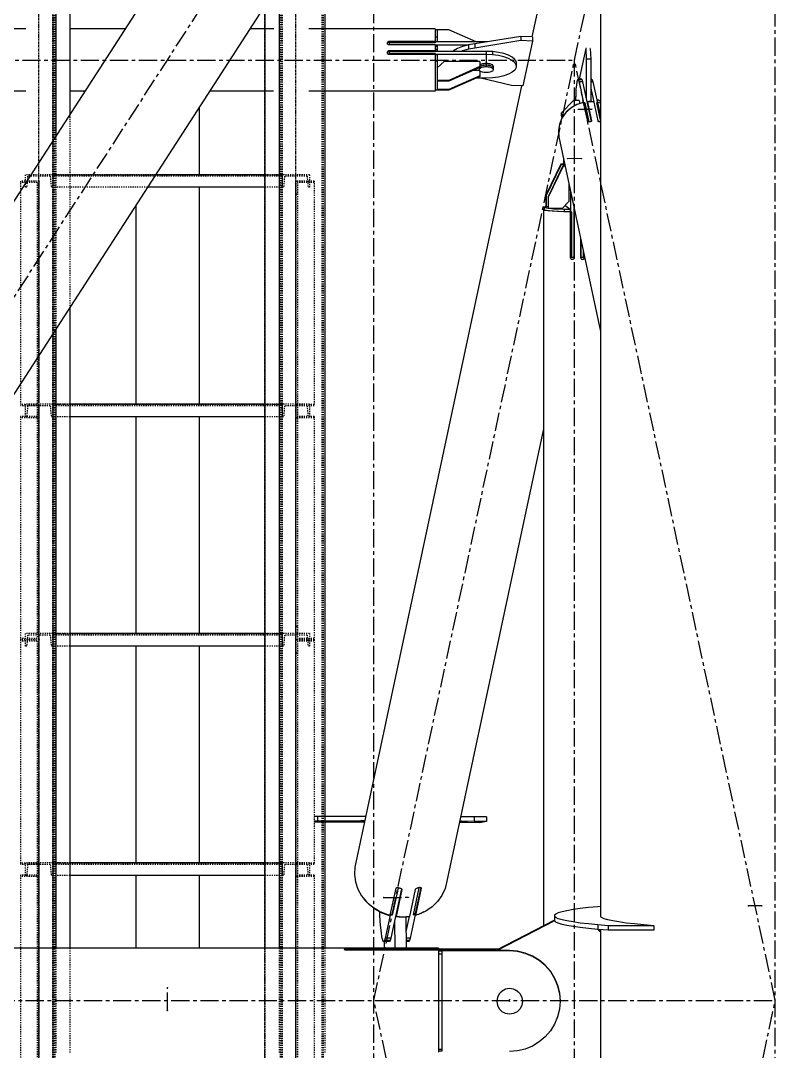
# Model space of a CAD drawing. Header units: millimetres. Extents: x 5143 to 30813, y 232 to 21408.
# Drawn here: x 12041 to 12370, y 8338 to 8787.5 of the extents above; entities that cross this region are included whole.
import ezdxf

# ---------------------------------------------------------------- set-up
doc = ezdxf.new("R2010")
doc.units = ezdxf.units.MM
doc.header["$LTSCALE"] = 0.25
for name, pattern in [('CENTER', [50.8, 31.75, -6.35, 6.35, -6.35]), ('XKITLINE00', [0]), ('XKITLINE02', [4, 2, -2]), ('XKITLINE03', [6, 3, -1, 1, -1])]:
    doc.linetypes.add(name, pattern=pattern)

msp = doc.modelspace()

# ---------------------------------------------------------------- linework, layer by layer
at = {"color": 1, "linetype": 'XKITLINE03'}
for p, q in [((12049, 7919.31), (12049.01, 9590.91)), ((12055, 9590.95), (12055, 7919.31)), ((12147.48, 7919.31), (12147.49, 9590.95)), ((12160.98, 7919.31), (12160.99, 9590.91)), ((12055, 8720.27), (12154.98, 8720.27)), ((12055, 8720.27), (12055, 8720.27)), ((12154.98, 8720.27), (12154.98, 8720.27)), ((12049, 8717.52), (12049, 8620.07)), ((12160.98, 8620.07), (12160.98, 8717.52)), ((12055, 8620.27), (12055, 8620.27)), ((12055, 8620.27), (12154.98, 8620.27)), ((12154.98, 8620.27), (12154.98, 8620.27)), ((12049, 8614.26), (12049, 8517.52)), ((12160.98, 8517.52), (12160.98, 8614.26)), ((12049, 8517.52), (12049, 8420.07)), ((12055, 8520.27), (12055, 8520.27)), ((12055, 8520.27), (12154.98, 8520.27)), ((12154.98, 8520.27), (12154.98, 8520.27)), ((12160.98, 8420.07), (12160.98, 8517.52)), ((12055, 8420.27), (12154.98, 8420.27)), ((12055, 8420.27), (12055, 8420.27)), ((12154.98, 8420.27), (12154.98, 8420.27)), ((12049, 8414.26), (12049, 8317.52)), ((12160.98, 8317.52), (12160.98, 8414.26))]:
    msp.add_line(p, q, dxfattribs=at)
at = {"color": 3, "linetype": 'XKITLINE02'}
for p, q in [((12054.92, 9590.91), (12054.92, 7919.31)), ((12055, 9590.95), (12055, 7919.31)), ((12055.46, 9590.91), (12055.45, 7919.31)), ((12055.85, 9590.95), (12055.85, 7919.31)), ((12147.49, 9590.95), (12147.48, 7919.31)), ((12147.49, 9590.95), (12147.48, 7919.31)), ((12154.14, 9590.95), (12154.13, 7919.31)), ((12154.14, 9590.95), (12154.13, 7919.31)), ((12154.54, 9590.91), (12154.53, 7919.31)), ((12154.99, 9590.95), (12154.98, 7919.31)), ((12154.99, 9590.95), (12154.98, 7919.31)), ((12155.07, 9590.91), (12155.07, 7919.31)), ((12172.3, 9590.91), (12172.3, 7919.31)), ((12172.84, 9590.91), (12172.83, 7919.31)), ((12062.5, 8746.61), (12062.5, 8662.46)), ((12056.3, 8737.02), (12056.3, 8652.87)), ((12043, 8720.27), (12043, 8714.77)), ((12055, 8720.27), (12043, 8720.27)), ((12043, 8720.27), (12043, 8714.77)), ((12044.07, 8719.57), (12043.68, 8714.77)), ((12044.07, 8719.57), (12043.68, 8714.77)), ((12053.94, 8719.57), (12044.07, 8719.57)), ((12053.94, 8719.57), (12054.32, 8714.77)), ((12053.94, 8719.57), (12054.32, 8714.77)), ((12055, 8720.27), (12055, 8714.77)), ((12099.87, 8720.27), (12055, 8720.27)), ((12055, 8720.27), (12055, 8714.77)), ((12055, 8720.27), (12055, 8714.77)), ((12154.98, 8719.57), (12055, 8719.57)), ((12154.98, 8720.27), (12147.49, 8720.27)), ((12154.98, 8720.27), (12154.98, 8714.77)), ((12154.98, 8720.27), (12154.98, 8714.77)), ((12166.98, 8720.27), (12154.98, 8720.27)), ((12154.98, 8720.27), (12154.98, 8714.77)), ((12156.05, 8719.57), (12155.66, 8714.77)), ((12156.05, 8719.57), (12155.66, 8714.77)), ((12165.92, 8719.57), (12156.05, 8719.57)), ((12165.92, 8719.57), (12166.3, 8714.77)), ((12165.92, 8719.57), (12166.3, 8714.77)), ((12166.98, 8720.27), (12166.98, 8714.77)), ((12166.98, 8720.27), (12166.98, 8714.77)), ((12041, 8717.52), (12041, 8619.49)), ((12049, 8717.52), (12041, 8717.52)), ((12048.2, 8716.94), (12041, 8716.94)), ((12043.68, 8714.77), (12043, 8714.77)), ((12048.2, 8716.94), (12048.2, 8614.27)), ((12049, 8717.52), (12049, 8614.27)), ((12055, 8714.77), (12054.32, 8714.77)), ((12096.32, 8714.77), (12055, 8714.77)), ((12154.98, 8714.77), (12147.49, 8714.77)), ((12155.66, 8714.77), (12154.98, 8714.77)), ((12160.98, 8717.52), (12160.98, 8614.27)), ((12168.98, 8717.52), (12160.98, 8717.52)), ((12161.78, 8716.94), (12161.78, 8614.27)), ((12168.98, 8716.94), (12161.78, 8716.94)), ((12166.98, 8714.77), (12166.3, 8714.77)), ((12168.98, 8717.52), (12168.98, 8619.49)), ((12049, 8711.72), (12048.2, 8711.72)), ((12161.78, 8711.72), (12160.98, 8711.72)), ((12049, 8620.07), (12041, 8620.07)), ((12043, 8620.27), (12043, 8614.77)), ((12055, 8620.27), (12043, 8620.27)), ((12043, 8620.27), (12043, 8614.77)), ((12049, 8620.09), (12048.2, 8620.09)), ((12048.2, 8620.09), (12048.2, 8518.11)), ((12049, 8620.09), (12049, 8517.52)), ((12055, 8620.27), (12055, 8614.77)), ((12055, 8620.27), (12055, 8614.77)), ((12055, 8620.27), (12055, 8614.77)), ((12062.5, 8620.27), (12055, 8620.27)), ((12154.98, 8620.27), (12147.49, 8620.27)), ((12154.98, 8620.27), (12154.98, 8614.77)), ((12166.98, 8620.27), (12154.98, 8620.27)), ((12154.98, 8620.27), (12154.98, 8614.77)), ((12154.98, 8620.27), (12154.98, 8614.77)), ((12160.98, 8620.09), (12160.98, 8517.52)), ((12161.78, 8620.09), (12160.98, 8620.09)), ((12168.98, 8620.07), (12160.98, 8620.07)), ((12161.78, 8620.09), (12161.78, 8518.11)), ((12166.98, 8620.27), (12166.98, 8614.77)), ((12166.98, 8620.27), (12166.98, 8614.77)), ((12048.2, 8619.49), (12041, 8619.49)), ((12044.07, 8619.57), (12043.68, 8614.77)), ((12044.07, 8619.57), (12043.68, 8614.77)), ((12053.94, 8619.57), (12044.07, 8619.57)), ((12053.94, 8619.57), (12054.32, 8614.77)), ((12053.94, 8619.57), (12054.32, 8614.77)), ((12154.98, 8619.57), (12055, 8619.57)), ((12156.05, 8619.57), (12155.66, 8614.77)), ((12156.05, 8619.57), (12155.66, 8614.77)), ((12165.92, 8619.57), (12156.05, 8619.57)), ((12168.98, 8619.49), (12161.78, 8619.49)), ((12165.92, 8619.57), (12166.3, 8614.77)), ((12165.92, 8619.57), (12166.3, 8614.77)), ((12048.2, 8614.84), (12041, 8614.84)), ((12041, 8614.84), (12041, 8517.52)), ((12049, 8614.26), (12041, 8614.26)), ((12043.68, 8614.77), (12043, 8614.77)), ((12049, 8614.27), (12048.2, 8614.27)), ((12055, 8614.77), (12054.32, 8614.77)), ((12062.5, 8614.77), (12055, 8614.77)), ((12154.98, 8614.77), (12147.49, 8614.77)), ((12155.66, 8614.77), (12154.98, 8614.77)), ((12161.78, 8614.27), (12160.98, 8614.27)), ((12168.98, 8614.26), (12160.98, 8614.26)), ((12168.98, 8614.84), (12161.78, 8614.84)), ((12166.98, 8614.77), (12166.3, 8614.77)), ((12168.98, 8614.84), (12168.98, 8517.52)), ((12049, 8523.35), (12048.2, 8523.35)), ((12161.78, 8523.35), (12160.98, 8523.35)), ((12041, 8517.52), (12041, 8419.49)), ((12049, 8517.52), (12041, 8517.52)), ((12048.2, 8516.94), (12041, 8516.94)), ((12048.2, 8518.11), (12041, 8518.11)), ((12049, 8517.52), (12041, 8517.52)), ((12043, 8520.27), (12043, 8514.77)), ((12055, 8520.27), (12043, 8520.27)), ((12043, 8520.27), (12043, 8514.77)), ((12044.07, 8519.57), (12043.68, 8514.77)), ((12044.07, 8519.57), (12043.68, 8514.77)), ((12053.94, 8519.57), (12044.07, 8519.57)), ((12048.2, 8516.94), (12048.2, 8414.27)), ((12049, 8517.52), (12049, 8414.27)), ((12049, 8520.27), (12049, 8517.52)), ((12053.94, 8519.57), (12054.32, 8514.77)), ((12053.94, 8519.57), (12054.32, 8514.77)), ((12055, 8520.27), (12055, 8514.77)), ((12055, 8520.27), (12055, 8514.77)), ((12055, 8520.27), (12055, 8514.77)), ((12062.5, 8520.27), (12055, 8520.27)), ((12154.98, 8519.57), (12055, 8519.57)), ((12154.98, 8520.27), (12147.49, 8520.27)), ((12154.98, 8520.27), (12154.98, 8514.77)), ((12154.98, 8520.27), (12154.98, 8514.77)), ((12166.98, 8520.27), (12154.98, 8520.27)), ((12154.98, 8520.27), (12154.98, 8514.77)), ((12156.05, 8519.57), (12155.66, 8514.77)), ((12156.05, 8519.57), (12155.66, 8514.77)), ((12165.92, 8519.57), (12156.05, 8519.57)), ((12160.98, 8517.52), (12160.98, 8414.27)), ((12168.98, 8517.52), (12160.98, 8517.52)), ((12168.98, 8517.52), (12160.98, 8517.52)), ((12168.98, 8518.11), (12161.78, 8518.11)), ((12161.78, 8516.94), (12161.78, 8414.27)), ((12168.98, 8516.94), (12161.78, 8516.94)), ((12165.92, 8519.57), (12166.3, 8514.77)), ((12165.92, 8519.57), (12166.3, 8514.77)), ((12166.98, 8520.27), (12166.98, 8514.77)), ((12166.98, 8520.27), (12166.98, 8514.77)), ((12168.98, 8517.52), (12168.98, 8419.49)), ((12043.68, 8514.77), (12043, 8514.77)), ((12055, 8514.77), (12054.32, 8514.77)), ((12062.5, 8514.77), (12055, 8514.77)), ((12154.98, 8514.77), (12147.49, 8514.77)), ((12155.66, 8514.77), (12154.98, 8514.77)), ((12166.98, 8514.77), (12166.3, 8514.77)), ((12049, 8511.72), (12048.2, 8511.72)), ((12161.78, 8511.72), (12160.98, 8511.72)), ((12049, 8420.07), (12041, 8420.07)), ((12048.2, 8419.49), (12041, 8419.49)), ((12043, 8420.27), (12043, 8414.77)), ((12055, 8420.27), (12043, 8420.27)), ((12043, 8420.27), (12043, 8414.77)), ((12044.07, 8419.57), (12043.68, 8414.77)), ((12044.07, 8419.57), (12043.68, 8414.77)), ((12053.94, 8419.57), (12044.07, 8419.57)), ((12049, 8420.09), (12048.2, 8420.09)), ((12048.2, 8420.09), (12048.2, 8318.11)), ((12049, 8420.09), (12049, 8317.52)), ((12053.94, 8419.57), (12054.32, 8414.77)), ((12053.94, 8419.57), (12054.32, 8414.77)), ((12055, 8420.27), (12055, 8414.77)), ((12062.5, 8420.27), (12055, 8420.27)), ((12055, 8420.27), (12055, 8414.77)), ((12055, 8420.27), (12055, 8414.77)), ((12154.98, 8419.57), (12055, 8419.57)), ((12154.98, 8420.27), (12147.49, 8420.27)), ((12154.98, 8420.27), (12154.98, 8414.77)), ((12154.98, 8420.27), (12154.98, 8414.77)), ((12166.98, 8420.27), (12154.98, 8420.27)), ((12154.98, 8420.27), (12154.98, 8414.77)), ((12156.05, 8419.57), (12155.66, 8414.77)), ((12156.05, 8419.57), (12155.66, 8414.77)), ((12165.92, 8419.57), (12156.05, 8419.57)), ((12160.98, 8420.09), (12160.98, 8317.52)), ((12161.78, 8420.09), (12160.98, 8420.09)), ((12168.98, 8420.07), (12160.98, 8420.07)), ((12161.78, 8420.09), (12161.78, 8318.11)), ((12168.98, 8419.49), (12161.78, 8419.49)), ((12165.92, 8419.57), (12166.3, 8414.77)), ((12165.92, 8419.57), (12166.3, 8414.77)), ((12166.98, 8420.27), (12166.98, 8414.77)), ((12166.98, 8420.27), (12166.98, 8414.77)), ((12048.2, 8414.84), (12041, 8414.84)), ((12041, 8414.84), (12041, 8317.52)), ((12049, 8414.26), (12041, 8414.26)), ((12043.68, 8414.77), (12043, 8414.77)), ((12049, 8414.27), (12048.2, 8414.27)), ((12055, 8414.77), (12054.32, 8414.77)), ((12062.5, 8414.77), (12055, 8414.77)), ((12154.98, 8414.77), (12147.49, 8414.77)), ((12155.66, 8414.77), (12154.98, 8414.77)), ((12161.78, 8414.27), (12160.98, 8414.27)), ((12168.98, 8414.26), (12160.98, 8414.26)), ((12168.98, 8414.84), (12161.78, 8414.84)), ((12166.98, 8414.77), (12166.3, 8414.77)), ((12168.98, 8414.84), (12168.98, 8317.52)), ((12049, 8383.05), (12049, 8317.52)), ((12056.3, 8383.05), (12056.3, 8337.53)), ((12062.5, 8383.05), (12062.5, 8337.53)), ((12147.48, 8383.05), (12147.48, 8337.53)), ((12153.68, 8383.05), (12153.68, 8337.53)), ((12173.68, 8383.05), (12173.68, 8337.53))]:
    msp.add_line(p, q, dxfattribs=at)
at = {"color": 8, "linetype": 'CENTER'}
for p, q in [((11840, 8360.27), (12370, 9180.27)), ((12195, 8360.27), (12370, 9180.27)), ((12370, 7286.23), (12370, 8951.04)), ((12195, 8100.54), (12195, 8908.22)), ((12243.97, 8773.03), (12243.97, 8767.52)), ((11927.5, 8770.27), (12282.5, 8770.27)), ((12282.5, 7950.27), (12282.5, 8770.27)), ((12370, 8360.27), (12282.5, 8770.27)), ((12284.09, 8748.81), (12290.06, 8748.85)), ((12285.48, 8727.28), (12279.51, 8727.24)), ((12199.11, 8405.15), (12210.06, 8405.23)), ((12364.19, 8401.51), (12358.21, 8401.47)), ((12105, 8355.79), (12105, 8365.79)), ((11840, 8360.27), (12370, 8360.27)), ((12370, 7540.27), (12195, 8360.27)), ((12254.2, 8359.92), (12254.2, 8360.63)), ((12282.5, 7950.27), (12370, 8360.27))]:
    msp.add_line(p, q, dxfattribs=at)
at = {"color": 8, "linetype": 'XKITLINE00'}
for p, q in [((12223.57, 8995.8), (11948.29, 8569.91)), ((12261.89, 8970.94), (11986.62, 8545.05)), ((12293.8, 8951.04), (12293.8, 8396.88)), ((12293.8, 8920.3), (12263.94, 8780.4)), ((12043.29, 8783.91), (11988.32, 8783.91)), ((12055, 8783.91), (12054.72, 8783.91)), ((12086.61, 8783.91), (12062.5, 8783.91)), ((12151.36, 8783.91), (12141, 8783.91)), ((12221.67, 8783.91), (12166.7, 8783.91)), ((12221.67, 8783.91), (12221.67, 8782.3)), ((12222.67, 8783.46), (12221.67, 8783.46)), ((12221.67, 8782.3), (12221.67, 8778.18)), ((12227.67, 8783.47), (12222.67, 8783.47)), ((12222.67, 8783.47), (12222.67, 8783.45)), ((12222.67, 8783.45), (12222.67, 8781.77)), ((12222.67, 8781.77), (12222.67, 8778.19)), ((12239.61, 8778.18), (12227.67, 8783.47)), ((12200.87, 8777.84), (12200.82, 8777.61)), ((12200.82, 8777.61), (12200.87, 8777.38)), ((12200.87, 8777.61), (12200.85, 8777.49)), ((12200.99, 8778.05), (12200.87, 8777.84)), ((12200.99, 8777.81), (12200.87, 8777.61)), ((12200.87, 8777.38), (12200.99, 8777.17)), ((12201.16, 8778.2), (12200.99, 8778.05)), ((12201.14, 8777.95), (12200.99, 8777.81)), ((12201.17, 8777.01), (12200.99, 8777.17)), ((12201.17, 8777.97), (12201.14, 8777.95)), ((12201.41, 8778.3), (12201.17, 8778.21)), ((12201.41, 8778.07), (12201.17, 8777.97)), ((12201.41, 8776.9), (12201.17, 8777.01)), ((12201.67, 8778.35), (12201.41, 8778.3)), ((12201.67, 8778.1), (12201.41, 8778.07)), ((12201.67, 8778.35), (12201.67, 8778.1)), ((12221.67, 8778.35), (12201.67, 8778.35)), ((12221.67, 8778.1), (12201.67, 8778.1)), ((12221.67, 8778.08), (12201.67, 8778.08)), ((12201.67, 8778.08), (12201.67, 8776.87)), ((12221.67, 8777.77), (12201.67, 8777.77)), ((12222.67, 8780.19), (12221.67, 8780.19)), ((12221.67, 8778.18), (12221.67, 8777.77)), ((12243.97, 8778.18), (12221.67, 8778.18)), ((12239.09, 8777.31), (12236.24, 8776.84)), ((12259.12, 8780.56), (12239.09, 8777.31)), ((12259.12, 8778.72), (12239.09, 8775.47)), ((12239.09, 8777.31), (12239.09, 8775.47)), ((12243.97, 8778.18), (12243.97, 8778.1)), ((12244.38, 8778.17), (12243.97, 8778.18)), ((12259.12, 8780.56), (12259.12, 8778.72)), ((12264.1, 8780.4), (12259.12, 8780.56)), ((12264.1, 8778.56), (12259.12, 8778.72)), ((12264.1, 8778.56), (12259.92, 8758.96)), ((12264.1, 8780.4), (12264.1, 8778.56)), ((12200.87, 8773.73), (12200.82, 8773.47)), ((12200.82, 8773.47), (12200.87, 8773.22)), ((12200.87, 8773.49), (12200.84, 8773.36)), ((12200.99, 8773.96), (12200.87, 8773.73)), ((12200.99, 8773.72), (12200.87, 8773.49)), ((12200.87, 8773.22), (12200.99, 8772.99)), ((12201.17, 8774.14), (12200.99, 8773.96)), ((12201.17, 8773.9), (12200.99, 8773.72)), ((12201.17, 8772.81), (12200.99, 8772.99)), ((12201.41, 8774.25), (12201.17, 8774.14)), ((12201.41, 8774.02), (12201.17, 8773.9)), ((12201.41, 8772.72), (12201.17, 8772.81)), ((12201.67, 8776.87), (12201.41, 8776.9)), ((12201.67, 8774.29), (12201.41, 8774.25)), ((12201.41, 8774.25), (12201.41, 8774.02)), ((12201.67, 8774.06), (12201.41, 8774.02)), ((12201.67, 8772.65), (12201.41, 8772.72)), ((12221.67, 8776.87), (12201.67, 8776.87)), ((12201.67, 8774.29), (12201.67, 8774.06)), ((12221.67, 8774.29), (12201.67, 8774.29)), ((12221.67, 8774.06), (12201.67, 8774.06)), ((12201.67, 8774.06), (12201.67, 8774.05)), ((12201.67, 8774.05), (12201.67, 8772.65)), ((12243.97, 8774.05), (12201.67, 8774.05)), ((12221.67, 8773.08), (12201.67, 8773.08)), ((12221.67, 8772.65), (12201.67, 8772.65)), ((12221.67, 8776.87), (12221.67, 8774.29)), ((12236.12, 8776.81), (12221.67, 8776.81)), ((12222.67, 8776.74), (12221.67, 8776.74)), ((12222.67, 8776.12), (12221.67, 8776.12)), ((12222.67, 8774.83), (12221.67, 8774.83)), ((12221.67, 8774.29), (12221.67, 8774.06)), ((12221.67, 8774.17), (12221.67, 8774.05)), ((12222.67, 8774.17), (12221.67, 8774.17)), ((12221.67, 8773.08), (12221.67, 8772.67)), ((12243.97, 8772.67), (12221.67, 8772.67)), ((12221.67, 8772.65), (12221.67, 8756.64)), ((12222.67, 8772.49), (12221.67, 8772.49)), ((12222.67, 8776.74), (12222.67, 8775.49)), ((12222.67, 8775.49), (12222.67, 8774.05)), ((12222.67, 8772.49), (12222.67, 8767.09)), ((12229.72, 8774.3), (12229.44, 8774.05)), ((12231.47, 8775.31), (12229.72, 8774.3)), ((12233.67, 8776.16), (12231.47, 8775.31)), ((12233.67, 8774.32), (12232.96, 8774.05)), ((12236.24, 8776.84), (12233.67, 8776.16)), ((12236.24, 8775), (12233.67, 8774.32)), ((12236.24, 8776.84), (12236.24, 8775)), ((12239.09, 8775.47), (12236.24, 8775)), ((12243.97, 8774.05), (12243.97, 8772.67)), ((12246.7, 8773.93), (12243.97, 8774.05)), ((12246.7, 8772.56), (12243.97, 8772.67)), ((12246.7, 8773.93), (12246.7, 8772.56)), ((12249.3, 8773.6), (12246.7, 8773.93)), ((12249.3, 8772.22), (12246.7, 8772.56)), ((12251.67, 8773.06), (12249.3, 8773.6)), ((12253.71, 8772.34), (12251.67, 8773.06)), ((12287.38, 8775.29), (12284.54, 8761.91)), ((12287.68, 8775.29), (12287.38, 8775.29)), ((12287.38, 8775.29), (12287.59, 8770.69)), ((12289.37, 8775.3), (12289.14, 8775.3)), ((12289.37, 8775.3), (12289.58, 8770.7)), ((12222.67, 8769.78), (12221.67, 8769.78)), ((12225.67, 8769.68), (12222.67, 8766.92)), ((12241.17, 8769.68), (12225.67, 8769.68)), ((12241.17, 8769.68), (12241.17, 8766.99)), ((12241.29, 8768.13), (12241.17, 8768.03)), ((12241.6, 8768.3), (12241.29, 8768.13)), ((12241.98, 8768.45), (12241.6, 8768.3)), ((12242.42, 8768.57), (12241.98, 8768.45)), ((12242.91, 8768.66), (12242.42, 8768.57)), ((12243.44, 8768.72), (12242.91, 8768.66)), ((12243.44, 8767.98), (12242.91, 8767.93)), ((12243.44, 8767.98), (12242.91, 8767.93)), ((12243.97, 8768.74), (12243.44, 8768.72)), ((12243.97, 8768), (12243.44, 8767.98)), ((12243.97, 8768), (12243.44, 8767.98)), ((12243.97, 8768.74), (12243.97, 8768)), ((12244.51, 8768.72), (12243.97, 8768.74)), ((12244.51, 8767.98), (12243.97, 8768)), ((12244.51, 8767.98), (12243.97, 8768)), ((12243.97, 8768), (12243.97, 8767.26)), ((12245.03, 8768.66), (12244.51, 8768.72)), ((12245.03, 8767.93), (12244.51, 8767.98)), ((12245.03, 8767.93), (12244.51, 8767.98)), ((12245.52, 8768.57), (12245.03, 8768.66)), ((12245.97, 8768.45), (12245.52, 8768.57)), ((12246.35, 8768.3), (12245.97, 8768.45)), ((12246.66, 8768.13), (12246.35, 8768.3)), ((12246.89, 8767.93), (12246.66, 8768.13)), ((12246.89, 8767.93), (12247.03, 8767.73)), ((12251.67, 8771.68), (12249.3, 8772.22)), ((12253.71, 8770.96), (12251.67, 8771.68)), ((12255.32, 8771.47), (12253.71, 8772.34)), ((12255.32, 8770.09), (12253.71, 8770.96)), ((12256.43, 8770.49), (12255.32, 8771.47)), ((12256.43, 8769.11), (12255.32, 8770.09)), ((12256.43, 8770.49), (12257, 8769.43)), ((12256.43, 8769.11), (12257, 8768.05)), ((12257, 8769.43), (12257, 8766.98)), ((12289.58, 8770.7), (12287.59, 8770.69)), ((12287.59, 8770.69), (12287.6, 8753.28)), ((12289.58, 8770.7), (12289.59, 8752.15)), ((12222.67, 8767.09), (12222.67, 8761.42)), ((12241.17, 8767.38), (12227.67, 8761.4)), ((12241.17, 8766.99), (12227.67, 8761.01)), ((12241.17, 8763.45), (12227.67, 8757.47)), ((12240.98, 8765.75), (12238.37, 8765.75)), ((12240.89, 8766.86), (12240.87, 8766.78)), ((12240.89, 8766.86), (12240.87, 8766.78)), ((12240.87, 8766.85), (12240.87, 8766.78)), ((12240.87, 8766.78), (12240.87, 8766.05)), ((12240.92, 8766.26), (12240.87, 8766.05)), ((12240.87, 8766.05), (12240.92, 8765.83)), ((12241.06, 8766.46), (12240.92, 8766.26)), ((12240.92, 8765.83), (12241.06, 8765.63)), ((12241.29, 8766.65), (12241.06, 8766.46)), ((12241.29, 8765.44), (12241.06, 8765.63)), ((12241.29, 8767.39), (12241.17, 8767.29)), ((12241.29, 8767.39), (12241.17, 8767.29)), ((12241.17, 8765.53), (12241.17, 8763.05)), ((12241.6, 8767.56), (12241.29, 8767.39)), ((12241.6, 8767.56), (12241.29, 8767.39)), ((12241.6, 8766.83), (12241.29, 8766.65)), ((12241.6, 8765.26), (12241.29, 8765.44)), ((12241.98, 8767.71), (12241.6, 8767.56)), ((12241.98, 8767.71), (12241.6, 8767.56)), ((12241.98, 8766.98), (12241.6, 8766.83)), ((12241.98, 8765.11), (12241.6, 8765.26)), ((12242.42, 8767.84), (12241.98, 8767.71)), ((12242.42, 8767.84), (12241.98, 8767.71)), ((12242.42, 8767.1), (12241.98, 8766.98)), ((12242.42, 8764.99), (12241.98, 8765.11)), ((12242.91, 8767.93), (12242.42, 8767.84)), ((12242.91, 8767.93), (12242.42, 8767.84)), ((12242.91, 8767.19), (12242.42, 8767.1)), ((12242.91, 8764.9), (12242.42, 8764.99)), ((12243.44, 8767.25), (12242.91, 8767.19)), ((12243.44, 8764.84), (12242.91, 8764.9)), ((12243.97, 8767.26), (12243.44, 8767.25)), ((12243.97, 8764.83), (12243.44, 8764.84)), ((12244.51, 8767.25), (12243.97, 8767.26)), ((12244.51, 8764.84), (12243.97, 8764.83)), ((12245.03, 8767.19), (12244.51, 8767.25)), ((12245.03, 8764.9), (12244.51, 8764.84)), ((12245.52, 8767.84), (12245.03, 8767.93)), ((12245.52, 8767.84), (12245.03, 8767.93)), ((12245.52, 8767.1), (12245.03, 8767.19)), ((12245.52, 8764.99), (12245.03, 8764.9)), ((12245.97, 8767.71), (12245.52, 8767.84)), ((12245.97, 8767.71), (12245.52, 8767.84)), ((12245.97, 8766.98), (12245.52, 8767.1)), ((12245.97, 8765.11), (12245.52, 8764.99)), ((12246.35, 8767.56), (12245.97, 8767.71)), ((12246.35, 8767.56), (12245.97, 8767.71)), ((12246.35, 8766.83), (12245.97, 8766.98)), ((12246.35, 8765.26), (12245.97, 8765.11)), ((12246.66, 8767.39), (12246.35, 8767.56)), ((12246.66, 8767.39), (12246.35, 8767.56)), ((12246.66, 8766.65), (12246.35, 8766.83)), ((12246.66, 8765.44), (12246.35, 8765.26)), ((12246.89, 8767.2), (12246.66, 8767.39)), ((12246.89, 8767.2), (12246.66, 8767.39)), ((12246.89, 8766.46), (12246.66, 8766.65)), ((12246.89, 8765.63), (12246.66, 8765.44)), ((12246.89, 8767.2), (12247.03, 8766.99)), ((12246.89, 8767.2), (12247.03, 8766.99)), ((12246.89, 8766.46), (12247.03, 8766.26)), ((12247.03, 8765.83), (12246.89, 8765.63)), ((12247.03, 8767.73), (12247.07, 8767.52)), ((12247.03, 8766.99), (12247.07, 8766.78)), ((12247.03, 8766.99), (12247.07, 8766.78)), ((12247.03, 8766.26), (12247.07, 8766.05)), ((12247.07, 8766.05), (12247.03, 8765.83)), ((12247.07, 8767.52), (12247.07, 8766.78)), ((12247.07, 8766.78), (12247.07, 8766.05)), ((12253.71, 8764.07), (12251.67, 8763.35)), ((12255.32, 8764.94), (12253.71, 8764.07)), ((12256.43, 8765.92), (12255.32, 8764.94)), ((12257, 8766.98), (12256.43, 8765.92)), ((12259.37, 8758.98), (12186.68, 8418.41)), ((12222.67, 8761.42), (12222.67, 8761.4)), ((12222.67, 8761.4), (12222.67, 8761.39)), ((12227.67, 8761.4), (12222.67, 8761.4)), ((12222.67, 8761.39), (12222.67, 8757.09)), ((12227.67, 8761.01), (12222.67, 8761.01)), ((12241.17, 8763.05), (12227.67, 8757.08)), ((12227.67, 8761.4), (12227.67, 8761.01)), ((12243.97, 8762.36), (12239.61, 8762.36)), ((12254.94, 8759.13), (12241.69, 8762.36)), ((12246.7, 8762.48), (12243.97, 8762.36)), ((12249.3, 8762.81), (12246.7, 8762.48)), ((12251.67, 8763.35), (12249.3, 8762.81)), ((12259.92, 8758.96), (12254.94, 8759.13)), ((12283.3, 8759.44), (12283.12, 8757.62)), ((12283.51, 8760.8), (12283.3, 8759.44)), ((12283.75, 8761.64), (12283.51, 8760.8)), ((12284, 8761.91), (12283.75, 8761.64)), ((12285.5, 8761.92), (12284, 8761.91)), ((12284, 8761.91), (12284.26, 8761.61)), ((12285.75, 8761.62), (12284.26, 8761.61)), ((12284.26, 8761.61), (12284.51, 8760.75)), ((12286, 8760.76), (12284.51, 8760.75)), ((12284.51, 8760.75), (12286.46, 8751.58)), ((12285.5, 8761.92), (12285.75, 8761.62)), ((12285.75, 8761.62), (12286, 8760.76)), ((12286, 8760.76), (12289.69, 8743.49)), ((12289.98, 8761.95), (12289.59, 8761.95)), ((12290.23, 8761.65), (12289.59, 8761.65)), ((12290.48, 8760.79), (12289.59, 8760.78)), ((12289.98, 8761.95), (12290.23, 8761.65)), ((12290.23, 8761.65), (12290.48, 8760.79)), ((12290.48, 8760.79), (12292.44, 8751.62)), ((12043.29, 8756.64), (11988.32, 8756.64)), ((12055, 8756.64), (12054.72, 8756.64)), ((12068.99, 8756.64), (12062.5, 8756.64)), ((12151.24, 8756.64), (12123.38, 8756.64)), ((12221.67, 8756.64), (12166.7, 8756.64)), ((12222.67, 8757.09), (12221.67, 8757.09)), ((12227.67, 8757.47), (12222.67, 8757.47)), ((12227.67, 8757.08), (12222.67, 8757.08)), ((12227.67, 8757.47), (12227.67, 8757.08)), ((12282.99, 8755.41), (12282.9, 8752.92)), ((12283.12, 8757.62), (12282.99, 8755.41)), ((12289.59, 8757.97), (12292.63, 8743.72)), ((12282.02, 8752.65), (12276.73, 8747.06)), ((12283.53, 8750.83), (12280.9, 8749.33)), ((12283.69, 8750.95), (12281.33, 8749.66)), ((12284.51, 8752.67), (12282.02, 8752.65)), ((12282.95, 8754.42), (12282.58, 8752.66)), ((12282.9, 8752.92), (12282.89, 8752.66)), ((12286.37, 8751.75), (12283.53, 8750.83)), ((12286.27, 8751.79), (12283.69, 8750.95)), ((12283.69, 8750.95), (12283.7, 8750.89)), ((12284.51, 8752.67), (12284.8, 8751.31)), ((12286.27, 8751.79), (12286.28, 8751.72)), ((12286.37, 8751.75), (12288.13, 8743.53)), ((12286.91, 8751.59), (12286.46, 8751.58)), ((12286.91, 8751.59), (12286.46, 8751.35)), ((12286.46, 8751.58), (12286.46, 8751.35)), ((12286.91, 8751.59), (12288.67, 8743.36)), ((12287.97, 8752.07), (12287.95, 8751.6)), ((12288.67, 8752.13), (12287.97, 8752.07)), ((12287.97, 8752.07), (12288.06, 8751.66)), ((12288.06, 8751.66), (12288.04, 8751.19)), ((12288.07, 8751.95), (12288.05, 8751.4)), ((12288.05, 8751.4), (12289.73, 8743.53)), ((12289.47, 8752.1), (12288.07, 8751.95)), ((12288.07, 8751.95), (12289.82, 8743.73)), ((12289.37, 8752.15), (12288.67, 8752.13)), ((12288.67, 8752.13), (12288.69, 8752.02)), ((12290.07, 8752.14), (12289.37, 8752.15)), ((12290.86, 8751.97), (12289.47, 8752.1)), ((12290.07, 8752.14), (12290.09, 8752.04)), ((12290.76, 8752.09), (12290.07, 8752.14)), ((12290.76, 8752.09), (12290.78, 8751.98)), ((12290.86, 8751.97), (12292.61, 8743.75)), ((12291.99, 8751.62), (12293.74, 8743.4)), ((12292.44, 8751.62), (12291.99, 8751.62)), ((12292.43, 8751.39), (12291.99, 8751.62)), ((12292.97, 8752.73), (12292.2, 8752.72)), ((12292.44, 8751.62), (12292.43, 8751.39)), ((12292.43, 8751.39), (12293.8, 8744.98)), ((12292.44, 8751.84), (12292.53, 8751.42)), ((12293.8, 8751.4), (12292.44, 8751.84)), ((12292.44, 8751.84), (12292.44, 8751.63)), ((12292.53, 8751.42), (12292.51, 8750.98)), ((12292.54, 8751.79), (12292.52, 8751.22)), ((12292.52, 8751.22), (12293.8, 8745.25)), ((12292.54, 8751.79), (12293.8, 8745.93)), ((12293.8, 8751.4), (12292.54, 8751.79)), ((12293.8, 8752.14), (12292.97, 8752.73)), ((12118.8, 8749.55), (12118.8, 8720.27)), ((12276.73, 8747.06), (12276.7, 8746.15)), ((12276.7, 8746.15), (12276.96, 8744.94)), ((12276.73, 8747.06), (12277.13, 8745.19)), ((12278.68, 8747.35), (12276.98, 8744.98)), ((12280.9, 8749.33), (12278.68, 8747.35)), ((12279.29, 8747.96), (12279.12, 8747.74)), ((12280.29, 8748.79), (12279.29, 8747.96)), ((12281.33, 8749.66), (12281.04, 8749.41)), ((12275.88, 8742.34), (12275.44, 8739.57)), ((12276.98, 8744.98), (12275.88, 8742.34)), ((12288.13, 8743.53), (12288.21, 8743.44)), ((12288.33, 8743.36), (12288.21, 8743.44)), ((12288.54, 8743.3), (12288.33, 8743.36)), ((12288.67, 8743.36), (12288.54, 8743.3)), ((12288.78, 8743.27), (12288.54, 8743.3)), ((12289.42, 8743.37), (12288.67, 8743.36)), ((12289.05, 8743.29), (12288.78, 8743.27)), ((12289.31, 8743.33), (12289.05, 8743.29)), ((12289.53, 8743.41), (12289.31, 8743.33)), ((12289.71, 8743.51), (12289.53, 8743.41)), ((12289.81, 8743.62), (12289.71, 8743.51)), ((12289.82, 8743.73), (12289.81, 8743.62)), ((12292.61, 8743.75), (12292.68, 8743.64)), ((12292.82, 8743.53), (12292.68, 8743.64)), ((12293.02, 8743.43), (12292.82, 8743.53)), ((12293.27, 8743.36), (12293.02, 8743.43)), ((12293.74, 8743.4), (12293.15, 8743.39)), ((12293.53, 8743.32), (12293.27, 8743.36)), ((12293.79, 8743.31), (12293.53, 8743.32)), ((12293.8, 8743.37), (12293.74, 8743.4)), ((12275.44, 8739.57), (12275.68, 8736.8)), ((12275.68, 8736.8), (12293.8, 8651.93)), ((12277.63, 8727.68), (12277.63, 8727.45)), ((12276.51, 8724.82), (12270.03, 8711.31)), ((12276.6, 8724.75), (12270.13, 8711.24)), ((12277.44, 8724.1), (12270.97, 8710.59)), ((12277.53, 8724.03), (12271.06, 8710.52)), ((12277.75, 8724.83), (12276.51, 8724.82)), ((12276.6, 8724.75), (12276.51, 8724.82)), ((12277.76, 8724.76), (12276.6, 8724.75)), ((12278.39, 8724.11), (12277.44, 8724.1)), ((12277.53, 8724.03), (12277.44, 8724.1)), ((12278.41, 8724.04), (12277.53, 8724.03)), ((12277.63, 8727.45), (12277.63, 8726.91)), ((12277.63, 8726.91), (12277.64, 8726.38)), ((12277.64, 8726.38), (12277.66, 8725.87)), ((12277.66, 8725.87), (12277.69, 8725.41)), ((12277.69, 8725.41), (12277.73, 8725)), ((12277.73, 8725), (12277.77, 8724.66)), ((12277.77, 8724.66), (12277.82, 8724.4)), ((12277.82, 8724.4), (12277.87, 8724.22)), ((12277.87, 8724.22), (12277.92, 8724.13)), ((12278.38, 8724.14), (12277.92, 8724.13)), ((12277.97, 8724.14), (12277.92, 8724.13)), ((12278.01, 8724.24), (12277.97, 8724.14)), ((12278.06, 8724.44), (12278.01, 8724.24)), ((12278.1, 8724.71), (12278.06, 8724.44)), ((12278.14, 8725.07), (12278.1, 8724.71)), ((12278.15, 8725.24), (12278.14, 8725.07)), ((12118.8, 8714.77), (12118.8, 8620.27)), ((12280.02, 8716.46), (12280.02, 8708.59)), ((12270.13, 8711.24), (12270.03, 8711.31)), ((12270.03, 8711.31), (12270.03, 8706.32)), ((12270.13, 8711.24), (12270.13, 8706.25)), ((12271.06, 8710.52), (12270.97, 8710.59)), ((12270.97, 8710.59), (12270.97, 8705.61)), ((12271.06, 8710.52), (12271.06, 8705.54)), ((12280.73, 8713.13), (12280.73, 8704.05)), ((12091.2, 8706.85), (12091.2, 8620.27)), ((12268.96, 8705.14), (12268.91, 8704.92)), ((12269.25, 8705.22), (12268.96, 8705.14)), ((12269.55, 8706.21), (12269.25, 8706.02)), ((12269.25, 8706.02), (12269.25, 8705.02)), ((12269.5, 8705.83), (12269.25, 8706.02)), ((12269.5, 8704.83), (12269.25, 8705.02)), ((12270.3, 8705.64), (12269.5, 8705.83)), ((12270.04, 8706.32), (12269.55, 8706.21)), ((12270.13, 8706.25), (12270.03, 8706.32)), ((12270.97, 8706.26), (12270.13, 8706.25)), ((12271.06, 8705.54), (12270.3, 8705.64)), ((12271.06, 8705.54), (12270.97, 8705.61)), ((12277.04, 8705.58), (12271.06, 8705.54)), ((12271.61, 8705.47), (12271.08, 8705.54)), ((12273.38, 8705.32), (12271.61, 8705.47)), ((12275.53, 8705.2), (12273.38, 8705.32)), ((12277.98, 8705.11), (12275.53, 8705.2)), ((12280.02, 8708.59), (12277.04, 8705.58)), ((12277.98, 8705.11), (12277.98, 8704.12)), ((12280.61, 8705.07), (12277.98, 8705.11)), ((12280.61, 8705.07), (12278.29, 8706.85)), ((12280.61, 8705.07), (12280.61, 8704.07)), ((12282.23, 8706.13), (12282.23, 8684.12)), ((12282.33, 8705.06), (12282.23, 8705.14)), ((12282.33, 8705.06), (12282.33, 8704.06)), ((12282.46, 8705.06), (12282.33, 8705.06)), ((12268.91, 8704.92), (12268.91, 8392.79)), ((12269.53, 8704.71), (12268.91, 8704.92)), ((12270.3, 8704.64), (12269.5, 8704.83)), ((12270.8, 8704.51), (12269.53, 8704.71)), ((12271.61, 8704.47), (12270.3, 8704.64)), ((12272.67, 8704.33), (12270.8, 8704.51)), ((12273.38, 8704.32), (12271.61, 8704.47)), ((12275.02, 8704.19), (12272.67, 8704.33)), ((12275.53, 8704.2), (12273.38, 8704.32)), ((12277.75, 8704.09), (12275.02, 8704.19)), ((12277.98, 8704.12), (12275.53, 8704.2)), ((12280.65, 8704.04), (12277.75, 8704.09)), ((12280.61, 8704.07), (12277.98, 8704.12)), ((12280.65, 8704.04), (12280.59, 8704.09)), ((12280.65, 8704.04), (12280.65, 8684.09)), ((12280.73, 8704.05), (12280.71, 8704.07)), ((12280.71, 8704.07), (12280.71, 8684.12)), ((12281.18, 8704.06), (12280.73, 8704.05)), ((12281.18, 8704.06), (12281.18, 8684.11)), ((12282.33, 8704.06), (12282.23, 8704.14)), ((12282.31, 8704.08), (12282.31, 8684.13)), ((12282.36, 8704.04), (12282.31, 8704.08)), ((12282.67, 8704.06), (12282.33, 8704.06)), ((12282.36, 8704.04), (12282.36, 8684.09)), ((12282.67, 8704.04), (12282.36, 8704.04)), ((12285.15, 8692.43), (12285.15, 8684.11)), ((12285.21, 8692.14), (12285.21, 8684.14)), ((12286.26, 8687.25), (12286.26, 8684.14)), ((12280.71, 8684.12), (12280.65, 8684.17)), ((12280.65, 8684.09), (12280.72, 8683.83)), ((12281.18, 8684.11), (12280.71, 8684.12)), ((12280.72, 8683.83), (12280.82, 8683.59)), ((12281, 8683.4), (12280.82, 8683.59)), ((12281.19, 8683.33), (12280.97, 8683.43)), ((12281.24, 8683.28), (12281, 8683.4)), ((12282.23, 8684.12), (12281.18, 8684.11)), ((12281.45, 8683.29), (12281.19, 8683.33)), ((12281.51, 8683.24), (12281.24, 8683.28)), ((12281.72, 8683.33), (12281.45, 8683.29)), ((12281.77, 8683.28), (12281.51, 8683.24)), ((12281.95, 8683.45), (12281.72, 8683.33)), ((12282.01, 8683.4), (12281.77, 8683.28)), ((12282.14, 8683.63), (12281.95, 8683.45)), ((12282.2, 8683.59), (12282.01, 8683.4)), ((12282.26, 8683.87), (12282.14, 8683.63)), ((12282.32, 8683.83), (12282.2, 8683.59)), ((12282.31, 8684.13), (12282.26, 8683.87)), ((12282.32, 8683.83), (12282.26, 8683.87)), ((12282.36, 8684.09), (12282.31, 8684.13)), ((12282.36, 8684.09), (12282.32, 8683.83)), ((12285.21, 8684.14), (12285.15, 8684.18)), ((12285.15, 8684.11), (12285.19, 8683.85)), ((12285.19, 8683.85), (12285.31, 8683.61)), ((12286.26, 8684.14), (12285.21, 8684.14)), ((12285.5, 8683.43), (12285.31, 8683.61)), ((12285.67, 8683.35), (12285.47, 8683.46)), ((12285.73, 8683.31), (12285.5, 8683.43)), ((12285.93, 8683.32), (12285.67, 8683.35)), ((12285.99, 8683.27), (12285.73, 8683.31)), ((12286.19, 8683.36), (12285.93, 8683.32)), ((12286.25, 8683.32), (12285.99, 8683.27)), ((12286.42, 8683.48), (12286.19, 8683.36)), ((12286.48, 8683.44), (12286.25, 8683.32)), ((12286.68, 8684.17), (12286.26, 8684.14)), ((12286.58, 8683.64), (12286.42, 8683.48)), ((12286.67, 8683.63), (12286.48, 8683.44)), ((12286.61, 8683.68), (12286.58, 8683.64)), ((12286.72, 8683.92), (12286.61, 8683.68)), ((12286.76, 8683.87), (12286.67, 8683.63)), ((12286.68, 8685.26), (12286.68, 8684.17)), ((12286.76, 8684.18), (12286.72, 8683.92)), ((12286.76, 8684.87), (12286.76, 8684.18)), ((12286.82, 8684.13), (12286.76, 8684.18)), ((12286.82, 8684.13), (12286.76, 8683.87)), ((12286.82, 8684.59), (12286.82, 8684.13)), ((12091.2, 8614.77), (12091.2, 8520.27)), ((12118.8, 8614.77), (12118.8, 8520.27)), ((12268.91, 8609.52), (12226.79, 8412.19)), ((12091.2, 8514.77), (12091.2, 8420.27)), ((12118.8, 8514.77), (12118.8, 8420.27)), ((12170.39, 8440.43), (12168.98, 8440.42)), ((12176.53, 8440.47), (12170.39, 8440.43)), ((12170.39, 8440.43), (12170.39, 8438.43)), ((12182.81, 8440.49), (12176.53, 8440.47)), ((12189.21, 8440.51), (12182.81, 8440.49)), ((12191.4, 8440.51), (12189.21, 8440.51)), ((12233.14, 8440.37), (12232.81, 8440.37)), ((12238.76, 8440.31), (12233.14, 8440.37)), ((12244.08, 8440.25), (12238.76, 8440.31)), ((12238.76, 8440.31), (12238.76, 8438.31)), ((12244.08, 8440.25), (12244.08, 8438.25)), ((12170.39, 8438.43), (12168.98, 8438.42)), ((12173.6, 8437.95), (12168.98, 8437.92)), ((12176.53, 8438.47), (12170.39, 8438.43)), ((12179.88, 8437.98), (12173.6, 8437.95)), ((12182.81, 8438.49), (12176.53, 8438.47)), ((12186.28, 8437.99), (12179.88, 8437.98)), ((12189.21, 8438.51), (12182.81, 8438.49)), ((12190.87, 8438), (12186.28, 8437.99)), ((12190.98, 8438.51), (12189.21, 8438.51)), ((12235.83, 8437.8), (12232.27, 8437.83)), ((12233.14, 8438.37), (12232.38, 8438.38)), ((12238.76, 8438.31), (12233.14, 8438.37)), ((12241.15, 8437.73), (12235.83, 8437.8)), ((12244.08, 8438.25), (12238.76, 8438.31)), ((12244.08, 8438.25), (12241.15, 8437.73)), ((12186.68, 8418.41), (12186.53, 8415.16)), ((12091.2, 8414.77), (12091.2, 8383.05)), ((12118.8, 8414.77), (12118.8, 8383.05)), ((12186.53, 8415.16), (12186.99, 8411.92)), ((12186.99, 8411.92), (12188.05, 8408.78)), ((12188.05, 8408.78), (12189.67, 8405.84)), ((12204.51, 8409.14), (12202, 8397.38)), ((12207.01, 8408.89), (12202.42, 8387.41)), ((12205.56, 8409.27), (12203.05, 8397.51)), ((12204.62, 8409.26), (12204.51, 8409.14)), ((12204.81, 8409.35), (12204.62, 8409.26)), ((12207.05, 8408.86), (12204.67, 8397.71)), ((12207.22, 8408.6), (12204.71, 8396.84)), ((12205.09, 8409.39), (12204.81, 8409.35)), ((12205.42, 8409.39), (12205.09, 8409.39)), ((12205.56, 8409.27), (12205.33, 8409.39)), ((12205.79, 8409.34), (12205.42, 8409.39)), ((12206.08, 8409.27), (12205.56, 8409.27)), ((12206.16, 8409.26), (12205.79, 8409.34)), ((12206.5, 8409.13), (12206.16, 8409.26)), ((12206.68, 8409.04), (12206.5, 8409.13)), ((12206.8, 8409), (12206.68, 8409.04)), ((12207.03, 8408.88), (12206.8, 8409)), ((12207.17, 8408.74), (12207.03, 8408.88)), ((12207.17, 8408.74), (12207.22, 8408.6)), ((12213, 8408.64), (12210.49, 8396.88)), ((12214.59, 8409.33), (12212.08, 8397.58)), ((12213.1, 8408.78), (12213, 8408.64)), ((12215.44, 8409.43), (12213.02, 8398.1)), ((12213.3, 8408.92), (12213.1, 8408.78)), ((12215.47, 8409.42), (12213.11, 8398.36)), ((12215.66, 8409.22), (12213.15, 8397.46)), ((12213.57, 8409.05), (12213.3, 8408.92)), ((12213.7, 8409.09), (12213.57, 8409.05)), ((12213.9, 8409.18), (12213.7, 8409.09)), ((12214.25, 8409.31), (12213.9, 8409.18)), ((12214.61, 8409.4), (12214.25, 8409.31)), ((12214.59, 8409.33), (12214.33, 8409.33)), ((12214.76, 8409.43), (12214.59, 8409.33)), ((12214.95, 8409.46), (12214.61, 8409.4)), ((12215.25, 8409.46), (12214.95, 8409.46)), ((12215.47, 8409.42), (12215.25, 8409.46)), ((12215.61, 8409.34), (12215.47, 8409.42)), ((12215.61, 8409.34), (12215.66, 8409.22)), ((12226.03, 8409.04), (12224.68, 8406.08)), ((12226.79, 8412.19), (12226.03, 8409.04)), ((12189.67, 8405.84), (12191.82, 8403.19)), ((12190.45, 8404.88), (12190.82, 8404.33)), ((12190.82, 8404.33), (12191.42, 8403.68)), ((12224.68, 8406.08), (12222.78, 8403.4)), ((12194.42, 8400.91), (12191.82, 8403.19)), ((12192.17, 8402.88), (12193.06, 8401.93)), ((12195.7, 8399.91), (12193.06, 8401.93)), ((12197.39, 8399.06), (12194.42, 8400.91)), ((12198.66, 8398.32), (12195.7, 8399.91)), ((12220.4, 8401.08), (12217.6, 8399.2)), ((12222.78, 8403.4), (12220.4, 8401.08)), ((12281.83, 8399.86), (12279.18, 8399.4)), ((12284.98, 8400.31), (12281.83, 8399.86)), ((12288.59, 8400.73), (12284.98, 8400.31)), ((12292.65, 8401.13), (12288.59, 8400.73)), ((12293.8, 8401.22), (12292.65, 8401.13)), ((12200.65, 8397.7), (12197.39, 8399.06)), ((12197.44, 8398.97), (12197.49, 8397.59)), ((12197.49, 8397.59), (12197.66, 8394.62)), ((12198.7, 8398.51), (12198.66, 8398.32)), ((12201.85, 8397.2), (12198.66, 8398.32)), ((12202.09, 8397.51), (12199.93, 8387.4)), ((12202, 8397.38), (12200.65, 8397.7)), ((12201.9, 8397.41), (12201.85, 8397.2)), ((12202.08, 8397.77), (12202.09, 8397.51)), ((12203.05, 8397.51), (12202.09, 8397.51)), ((12203.05, 8397.51), (12202.13, 8397.99)), ((12204.54, 8397.32), (12204.57, 8396.67)), ((12204.69, 8397.26), (12204.57, 8396.67)), ((12206.01, 8396.54), (12204.57, 8396.67)), ((12204.66, 8397.91), (12204.69, 8397.26)), ((12204.67, 8397.71), (12204.71, 8396.84)), ((12207.61, 8396.62), (12204.71, 8396.84)), ((12206.06, 8396.74), (12206.01, 8396.54)), ((12207.46, 8396.5), (12206.01, 8396.54)), ((12208.91, 8396.56), (12207.46, 8396.5)), ((12210.49, 8396.88), (12207.61, 8396.62)), ((12208.95, 8396.74), (12208.91, 8396.56)), ((12210.34, 8396.71), (12208.91, 8396.56)), ((12208.95, 8396.56), (12209.07, 8383.05)), ((12210.41, 8396.87), (12209, 8390.3)), ((12210.37, 8396.87), (12210.34, 8396.71)), ((12213.04, 8397.58), (12210.89, 8387.47)), ((12213.02, 8398.1), (12212.08, 8397.58)), ((12213.04, 8397.58), (12212.08, 8397.58)), ((12213.13, 8397.87), (12213, 8397.28)), ((12214.22, 8397.73), (12213, 8397.28)), ((12213, 8397.38), (12213, 8397.28)), ((12213.02, 8398.1), (12213.04, 8397.58)), ((12213.1, 8398.48), (12213.13, 8397.87)), ((12213.11, 8398.36), (12213.15, 8397.46)), ((12214.47, 8397.8), (12213.15, 8397.46)), ((12217.6, 8399.2), (12214.47, 8397.8)), ((12216.09, 8398.43), (12214.88, 8397.98)), ((12216.75, 8398.82), (12216.09, 8398.43)), ((12216.11, 8398.53), (12216.09, 8398.43)), ((12273.76, 8395.31), (12248.13, 8382.01)), ((12273.76, 8394.99), (12248.74, 8382.01)), ((12274.31, 8397.92), (12273.76, 8397.41)), ((12273.76, 8397.41), (12273.76, 8396.9)), ((12273.76, 8396.9), (12273.76, 8394.91)), ((12274.31, 8396.4), (12273.76, 8396.9)), ((12275.4, 8398.42), (12274.31, 8397.92)), ((12275.4, 8395.9), (12274.31, 8396.4)), ((12277.03, 8398.92), (12275.4, 8398.42)), ((12277.03, 8395.4), (12275.4, 8395.9)), ((12279.18, 8399.4), (12277.03, 8398.92)), ((12279.18, 8394.92), (12277.03, 8395.4)), ((12281.83, 8394.46), (12279.18, 8394.92)), ((12293.8, 8397.44), (12293.76, 8397.41)), ((12293.76, 8397.41), (12293.76, 8396.9)), ((12294.31, 8396.4), (12293.76, 8396.9)), ((12295.4, 8395.9), (12294.31, 8396.4)), ((12297.03, 8395.4), (12295.4, 8395.9)), ((12299.18, 8394.92), (12297.03, 8395.4)), ((12301.83, 8394.46), (12299.18, 8394.92)), ((12197.66, 8394.62), (12197.87, 8391.97)), ((12197.87, 8391.97), (12198.12, 8389.72)), ((12203.99, 8394.75), (12204.09, 8383.05)), ((12274.31, 8394.4), (12273.76, 8394.91)), ((12275.4, 8393.9), (12274.31, 8394.4)), ((12277.03, 8393.41), (12275.4, 8393.9)), ((12279.18, 8392.93), (12277.03, 8393.41)), ((12281.83, 8392.46), (12279.18, 8392.93)), ((12284.98, 8394.01), (12281.83, 8394.46)), ((12284.98, 8392.02), (12281.83, 8392.46)), ((12288.59, 8393.59), (12284.98, 8394.01)), ((12288.59, 8391.6), (12284.98, 8392.02)), ((12292.65, 8393.19), (12288.59, 8393.59)), ((12292.65, 8391.2), (12288.59, 8391.6)), ((12293.8, 8390.02), (12292.61, 8391.2)), ((12292.65, 8393.19), (12292.65, 8391.2)), ((12297.11, 8392.83), (12292.65, 8393.19)), ((12297.11, 8390.83), (12292.65, 8391.2)), ((12293.8, 8390.34), (12292.96, 8391.17)), ((12293.8, 8391.11), (12293.8, 8390.18)), ((12297.11, 8392.83), (12297.11, 8390.83)), ((12317.11, 8392.83), (12297.11, 8392.83)), ((12317.11, 8390.83), (12297.11, 8390.83)), ((12304.98, 8394.01), (12301.83, 8394.46)), ((12308.59, 8393.59), (12304.98, 8394.01)), ((12312.65, 8393.19), (12308.59, 8393.59)), ((12317.11, 8392.83), (12312.65, 8393.19)), ((12317.11, 8392.83), (12317.11, 8390.83)), ((12198.12, 8389.72), (12198.4, 8387.95)), ((12198.4, 8387.95), (12198.7, 8386.69)), ((12198.7, 8386.69), (12199.02, 8385.99)), ((12199.33, 8385.88), (12199.02, 8385.99)), ((12199.64, 8386.35), (12199.33, 8385.88)), ((12199.93, 8387.4), (12199.64, 8386.35)), ((12202.13, 8386.37), (12199.64, 8386.35)), ((12202.42, 8387.41), (12199.93, 8387.4)), ((12202.13, 8386.37), (12201.82, 8385.9)), ((12202.42, 8387.41), (12202.13, 8386.37)), ((12210.89, 8387.47), (12209.03, 8387.46)), ((12210.59, 8386.43), (12209.04, 8386.42)), ((12210.28, 8385.96), (12209.04, 8385.95)), ((12210.59, 8386.43), (12210.28, 8385.96)), ((12210.89, 8387.47), (12210.59, 8386.43)), ((12293.8, 8390.18), (12293.8, 8390.02)), ((12293.8, 8390.02), (12293.8, 8330.21)), ((12223.2, 8383.05), (11986.8, 8383.05)), ((12182.19, 8382.55), (12182.11, 8382.5)), ((12182.11, 8382.5), (12182.11, 8382.45)), ((12182.19, 8382.39), (12182.11, 8382.45)), ((12182.36, 8382.59), (12182.19, 8382.55)), ((12182.36, 8382.31), (12182.19, 8382.39)), ((12182.6, 8382.63), (12182.36, 8382.59)), ((12182.6, 8382.24), (12182.36, 8382.31)), ((12182.89, 8382.65), (12182.6, 8382.63)), ((12182.89, 8382.19), (12182.6, 8382.24)), ((12183.2, 8382.65), (12182.89, 8382.65)), ((12182.89, 8382.65), (12182.89, 8382.19)), ((12183.2, 8382.18), (12182.89, 8382.19)), ((12223.2, 8382.65), (12183.2, 8382.65)), ((12183.2, 8382.65), (12183.2, 8382.18)), ((12223.2, 8382.18), (12183.2, 8382.18)), ((12201.82, 8385.9), (12199.33, 8385.88)), ((12199.44, 8385.88), (12199.46, 8383.05)), ((12223.2, 8383.05), (12223.2, 8382.65)), ((12223.2, 8382.65), (12223.2, 8382.18)), ((12224.7, 8382.62), (12223.2, 8382.62)), ((12224.7, 8382.43), (12223.2, 8382.43)), ((12223.2, 8382.24), (12223.2, 8382.18)), ((12224.7, 8382.24), (12223.2, 8382.24)), ((12223.2, 8382.18), (12223.2, 8370.1)), ((12254.2, 8382.01), (12223.2, 8382.01)), ((12254.2, 8381.85), (12223.2, 8381.85)), ((12224.7, 8381.71), (12223.2, 8381.71)), ((12224.7, 8382.62), (12224.7, 8382.02)), ((12249.19, 8382.56), (12224.7, 8382.56)), ((12248.89, 8382.4), (12224.7, 8382.4)), ((12224.7, 8381.71), (12224.7, 8373.67)), ((12257.64, 8381.74), (12254.2, 8382.01)), ((12254.2, 8382.01), (12254.2, 8381.85)), ((12257.64, 8381.58), (12254.2, 8381.85)), ((12260.99, 8380.94), (12257.64, 8381.74)), ((12257.64, 8381.74), (12257.64, 8381.58)), ((12260.99, 8380.78), (12257.64, 8381.58)), ((12224.7, 8380.43), (12223.2, 8380.43)), ((12264.18, 8379.62), (12260.99, 8380.94)), ((12264.18, 8379.46), (12260.99, 8380.78)), ((12267.13, 8377.82), (12264.18, 8379.62)), ((12267.13, 8377.66), (12264.18, 8379.46)), ((12269.75, 8375.59), (12267.13, 8377.82)), ((12269.75, 8375.43), (12267.13, 8377.66)), ((12224.7, 8373.67), (12224.7, 8344.23)), ((12269.75, 8375.59), (12271.99, 8372.97)), ((12269.75, 8375.43), (12271.99, 8372.81)), ((12271.99, 8372.97), (12273.8, 8370.03)), ((12271.99, 8372.81), (12273.8, 8369.88)), ((12223.2, 8370.1), (12223.2, 8347.33)), ((12273.8, 8370.03), (12275.12, 8366.85)), ((12273.8, 8369.88), (12275.12, 8366.7)), ((12250.9, 8364.44), (12249.66, 8363.2)), ((12250.9, 8364.37), (12249.66, 8363.14)), ((12252.46, 8365.23), (12250.9, 8364.44)), ((12252.46, 8365.17), (12250.9, 8364.37)), ((12254.2, 8365.5), (12252.46, 8365.23)), ((12254.2, 8365.44), (12252.46, 8365.17)), ((12254.2, 8365.5), (12254.2, 8365.44)), ((12255.93, 8365.23), (12254.2, 8365.5)), ((12255.93, 8365.17), (12254.2, 8365.44)), ((12257.49, 8364.44), (12255.93, 8365.23)), ((12257.49, 8364.37), (12255.93, 8365.17)), ((12258.73, 8363.2), (12257.49, 8364.44)), ((12258.73, 8363.14), (12257.49, 8364.37)), ((12275.12, 8366.85), (12275.92, 8363.51)), ((12275.12, 8366.7), (12275.92, 8363.35)), ((12275.92, 8363.51), (12276.2, 8360.08)), ((12248.87, 8361.64), (12248.6, 8359.92)), ((12248.87, 8361.58), (12248.6, 8359.86)), ((12248.6, 8359.86), (12248.87, 8358.13)), ((12249.66, 8363.2), (12248.87, 8361.64)), ((12249.66, 8363.14), (12248.87, 8361.58)), ((12258.73, 8363.2), (12259.52, 8361.64)), ((12258.73, 8363.14), (12259.52, 8361.58)), ((12259.52, 8361.64), (12259.8, 8359.92)), ((12259.52, 8361.58), (12259.8, 8359.86)), ((12259.8, 8359.86), (12259.52, 8358.13)), ((12275.92, 8363.35), (12276.2, 8359.92)), ((12276.2, 8359.92), (12275.92, 8356.49)), ((12248.87, 8358.13), (12249.66, 8356.58)), ((12250.9, 8355.34), (12249.66, 8356.58)), ((12252.46, 8354.55), (12250.9, 8355.34)), ((12254.2, 8354.27), (12252.46, 8354.55)), ((12255.93, 8354.55), (12254.2, 8354.27)), ((12257.49, 8355.34), (12255.93, 8354.55)), ((12258.73, 8356.58), (12257.49, 8355.34)), ((12259.52, 8358.13), (12258.73, 8356.58)), ((12275.92, 8356.49), (12275.12, 8353.14)), ((12275.12, 8353.14), (12273.8, 8349.96)), ((12223.2, 8347.33), (12223.2, 8338.25)), ((12271.99, 8347.03), (12269.75, 8344.41)), ((12273.8, 8349.96), (12271.99, 8347.03)), ((12224.7, 8344.23), (12224.7, 8338.85)), ((12267.13, 8342.18), (12264.18, 8340.38)), ((12269.75, 8344.41), (12267.13, 8342.18)), ((12224.7, 8338.85), (12223.2, 8338.85)), ((12223.2, 8338.25), (12223.2, 8337.65)), ((12224.7, 8338.11), (12223.2, 8338.11)), ((12224.7, 8338.85), (12224.7, 8338.11)), ((12257.64, 8338.26), (12254.2, 8337.99)), ((12260.99, 8339.06), (12257.64, 8338.26)), ((12264.18, 8340.38), (12260.99, 8339.06))]:
    msp.add_line(p, q, dxfattribs=at)
at = {"color": 7, "linetype": 'XKITLINE00'}
for p, q in [((12062.5, 8889.59), (12062.5, 8746.61)), ((12056.3, 8885.41), (12056.3, 8737.02)), ((12173.68, 8834.47), (12173.68, 8383.05)), ((12153.68, 8803.53), (12153.68, 8383.05)), ((12147.49, 8793.94), (12147.48, 8383.05)), ((12147.49, 8720.27), (12099.87, 8720.27)), ((12147.49, 8714.77), (12096.32, 8714.77)), ((12062.5, 8662.46), (12062.5, 8383.05)), ((12056.3, 8652.87), (12056.3, 8383.05)), ((12147.49, 8620.27), (12062.5, 8620.27)), ((12147.49, 8614.77), (12062.5, 8614.77)), ((12147.49, 8520.27), (12062.5, 8520.27)), ((12147.49, 8514.77), (12062.5, 8514.77)), ((12147.49, 8420.27), (12062.5, 8420.27)), ((12147.49, 8414.77), (12062.5, 8414.77))]:
    msp.add_line(p, q, dxfattribs=at)
at = {"color": 8, "linetype": 'XKITLINE00'}
for centre in [(12243.97, 8773.03), (12282.5, 8770.27), (12282.5, 8770.27), (12282.5, 8770.27), (12243.97, 8767.52), (12284.09, 8748.81), (12290.06, 8748.85), (12279.51, 8727.24), (12285.48, 8727.28), (12199.11, 8405.15), (12210.06, 8405.23), (12358.21, 8401.47), (12364.19, 8401.51), (12105, 8365.79), (12195, 8360.27), (12195, 8360.27), (12254.2, 8360.63), (12254.2, 8359.92), (12370, 8360.27), (12370, 8360.27), (12370, 8360.27), (12105, 8355.79)]:
    msp.add_circle(centre, 0.05, dxfattribs=at)
at = {"color": 1, "linetype": 'XKITLINE00'}
for centre in [(12055, 8720.27), (12055, 8720.27), (12154.98, 8720.27), (12154.98, 8720.27), (12049, 8717.52), (12160.98, 8717.52), (12049, 8620.07), (12055, 8620.27), (12055, 8620.27), (12154.98, 8620.27), (12154.98, 8620.27), (12160.98, 8620.07), (12049, 8614.26), (12160.98, 8614.26), (12049, 8517.52), (12049, 8517.52), (12055, 8520.27), (12055, 8520.27), (12154.98, 8520.27), (12154.98, 8520.27), (12160.98, 8517.52), (12160.98, 8517.52), (12049, 8420.07), (12055, 8420.27), (12055, 8420.27), (12154.98, 8420.27), (12154.98, 8420.27), (12160.98, 8420.07), (12049, 8414.26), (12160.98, 8414.26)]:
    msp.add_circle(centre, 0.05, dxfattribs=at)

doc.saveas('drawing.dxf')
